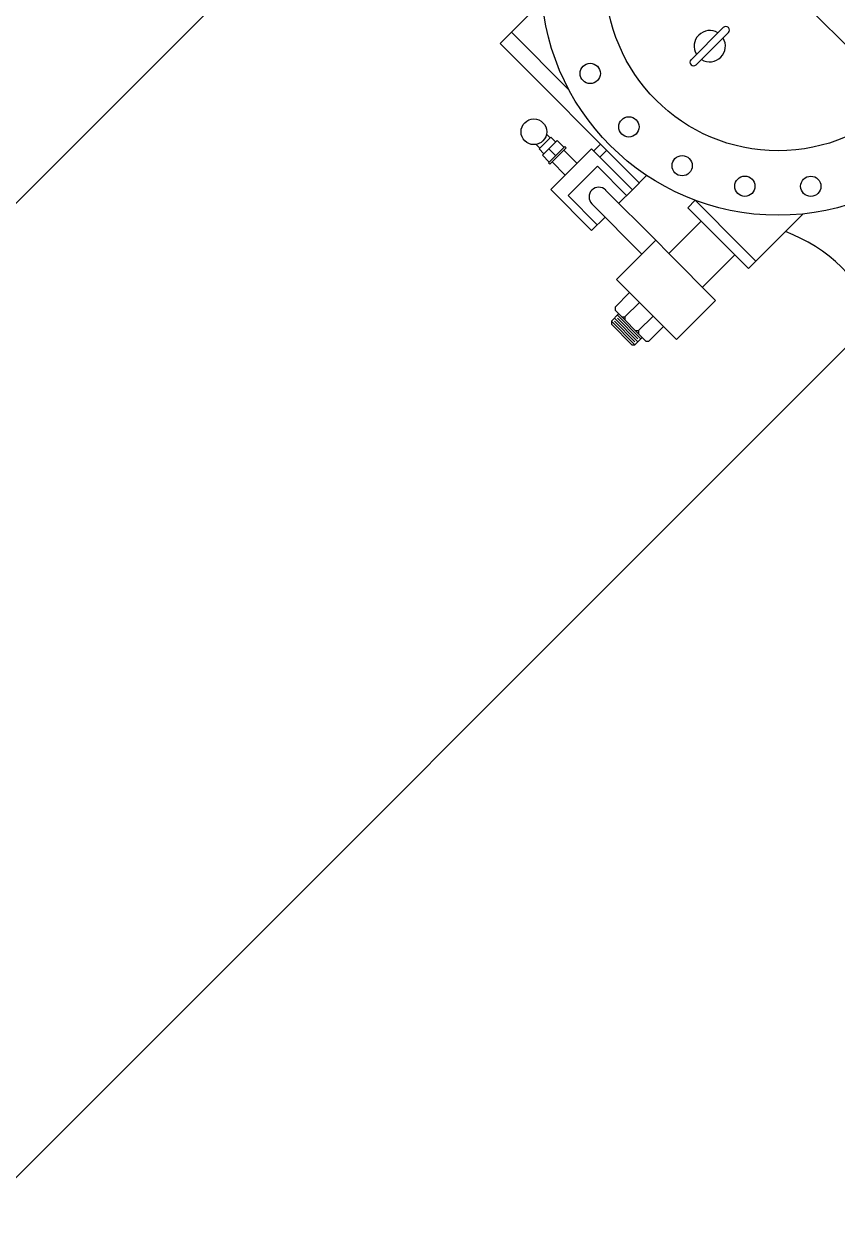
# Model space of a CAD drawing. Header units: inches. Extents: x 72602 to 350810, y -122122 to 43597.
# Drawn here: x 303208 to 304684, y 7835 to 10005 of the extents above; entities that cross this region are included whole.
import ezdxf

# ---------------------------------------------------------------- set-up
doc = ezdxf.new("R2010")
doc.units = ezdxf.units.IN
doc.header["$MEASUREMENT"] = 0
doc.layers.add('M-HVAC-EQPM-NEW', color=5, linetype='Continuous')
doc.layers.add('M-X-BKGD', color=8, linetype='Continuous')

msp = doc.modelspace()

# ---------------------------------------------------------------- hatches: boundary and pattern name
at = {"layer": 'M-HVAC-EQPM-NEW'}
h = msp.add_hatch(dxfattribs=at)
h.set_pattern_fill('ANSI31', color=1, scale=10000)
h.set_pattern_definition([(45, (143403.7, -63489.4), (-883.8835, 883.8835), [])])
h.paths.add_polyline_path([(293411, 17174.6), (308563.5, 17174.6), (308563.5, 7044.1), (293411, 7044.1)])

# ---------------------------------------------------------------- linework, layer by layer
at = {"layer": 'M-X-BKGD', "ltscale": 0.003}
msp.add_line((306795.7, 7871.6), (304144.8, 10522.5), dxfattribs=at)
msp.add_line((306795.7, 7871.6), (304144.8, 10522.5), dxfattribs=at)
at = {"layer": 'M-X-BKGD'}
for p, q in [((304093.3, 9990.6), (304149, 10046.1)), ((304093.3, 9990.6), (304149, 10046.1)), ((304093.3, 9990.6), (304072.9, 9970.2)), ((304093.3, 9990.6), (304072.9, 9970.2)), ((304197.6, 9885.9), (304093.3, 9990.6)), ((304197.6, 9885.9), (304093.3, 9990.6)), ((304419.3, 9940.6), (304477.9, 9999)), ((304419.3, 9940.6), (304477.9, 9999)), ((304428.7, 9931.2), (304487.3, 9989.6)), ((304428.7, 9931.2), (304487.3, 9989.6)), ((304325.3, 9717.1), (304072.9, 9970.2)), ((304325.3, 9717.1), (304072.9, 9970.2)), ((304164.9, 9800), (304143.5, 9778.7)), ((304164.9, 9800), (304143.5, 9778.7)), ((304176.4, 9793.9), (304149.6, 9767.2)), ((304176.4, 9793.9), (304149.6, 9767.2)), ((304163.6, 9798.7), (304156.9, 9805.4)), ((304163.6, 9798.7), (304156.9, 9805.4)), ((304173.7, 9791.2), (304164.9, 9800)), ((304173.7, 9791.2), (304164.9, 9800)), ((304188.8, 9781.4), (304176.4, 9793.9)), ((304188.8, 9781.4), (304176.4, 9793.9)), ((304144.9, 9780), (304138.1, 9786.7)), ((304144.9, 9780), (304138.1, 9786.7)), ((304152.3, 9769.9), (304143.5, 9778.7)), ((304152.3, 9769.9), (304143.5, 9778.7)), ((304162, 9754.7), (304149.6, 9767.2)), ((304162, 9754.7), (304149.6, 9767.2)), ((304190.2, 9782.8), (304160.7, 9753.4)), ((304190.2, 9782.8), (304160.7, 9753.4)), ((304173.7, 9766.3), (304161.2, 9778.8)), ((304173.7, 9766.3), (304161.2, 9778.8)), ((304192.4, 9780.6), (304162.9, 9751.1)), ((304192.4, 9780.6), (304162.9, 9751.1)), ((304238.7, 9778.9), (304164.5, 9704.8)), ((304238.7, 9778.9), (304164.5, 9704.8)), ((304212.3, 9752.5), (304188.4, 9776.5)), ((304212.3, 9752.5), (304188.4, 9776.5)), ((304192.4, 9780.6), (304190.2, 9782.8)), ((304192.4, 9780.6), (304190.2, 9782.8)), ((304238.7, 9778.9), (304312.8, 9704.6)), ((304238.7, 9778.9), (304312.8, 9704.6)), ((304255.2, 9787.4), (304242.7, 9774.9)), ((304255.2, 9787.4), (304242.7, 9774.9)), ((304266.6, 9776.1), (304254, 9763.5)), ((304266.6, 9776.1), (304254, 9763.5)), ((304162.9, 9751.1), (304160.7, 9753.4)), ((304162.9, 9751.1), (304160.7, 9753.4)), ((304190.9, 9731.2), (304166.9, 9755.2)), ((304190.9, 9731.2), (304166.9, 9755.2)), ((304249.2, 9747.3), (304196, 9694.3)), ((304249.2, 9747.3), (304196, 9694.3)), ((304249.2, 9747.3), (304302.2, 9694.1)), ((304249.2, 9747.3), (304302.2, 9694.1)), ((304312.8, 9704.6), (304338.7, 9730.5)), ((304312.8, 9704.6), (304338.7, 9730.5)), ((304164.5, 9704.8), (304238.5, 9630.6)), ((304164.5, 9704.8), (304238.5, 9630.6)), ((304355.1, 9612.9), (304264.3, 9703.9)), ((304355.1, 9612.9), (304264.3, 9703.9)), ((304312.8, 9704.6), (304288.1, 9680.1)), ((304312.8, 9704.6), (304288.1, 9680.1)), ((304196, 9694.3), (304249, 9641.1)), ((304196, 9694.3), (304249, 9641.1)), ((304426.9, 9685.4), (304413.4, 9672)), ((304426.9, 9685.4), (304413.4, 9672)), ((304512.9, 9599.2), (304426.9, 9685.4)), ((304512.9, 9599.2), (304426.9, 9685.4)), ((304330.1, 9588), (304239.3, 9679)), ((304330.1, 9588), (304239.3, 9679)), ((304523.6, 9561.6), (304413.4, 9672)), ((304523.6, 9561.6), (304413.4, 9672)), ((304623, 9660.7), (304523.6, 9561.6)), ((304623, 9660.7), (304523.6, 9561.6)), ((304263.1, 9655.1), (304238.5, 9630.6)), ((304263.1, 9655.1), (304238.5, 9630.6)), ((304438, 9647.4), (304379.2, 9588.8)), ((304438, 9647.4), (304379.2, 9588.8)), ((304355.1, 9612.9), (304284, 9542)), ((304355.1, 9612.9), (304284, 9542)), ((304379.2, 9588.8), (304355.1, 9612.9)), ((304379.2, 9588.8), (304355.1, 9612.9)), ((304512.9, 9599.2), (304537, 9575)), ((304512.9, 9599.2), (304537, 9575)), ((304464, 9503.7), (304379.2, 9588.8)), ((304464, 9503.7), (304379.2, 9588.8)), ((304499, 9586.2), (304440.2, 9527.6)), ((304499, 9586.2), (304440.2, 9527.6)), ((304393, 9432.8), (304284, 9542)), ((304393, 9432.8), (304284, 9542)), ((304307.8, 9518.2), (304281.3, 9491.7)), ((304307.8, 9518.2), (304281.3, 9491.7)), ((304307.8, 9518.2), (304369.4, 9456.4)), ((304307.8, 9518.2), (304369.4, 9456.4)), ((304281.3, 9491.7), (304281.3, 9485.9)), ((304281.3, 9491.7), (304281.3, 9485.9)), ((304281.3, 9485.9), (304294.6, 9472.7)), ((304281.3, 9485.9), (304294.6, 9472.7)), ((304299.1, 9473.9), (304325.6, 9500.3)), ((304299.1, 9473.9), (304325.6, 9500.3)), ((304464, 9503.7), (304393, 9432.8)), ((304464, 9503.7), (304393, 9432.8)), ((304274.8, 9466.3), (304274.7, 9460.5)), ((304274.8, 9466.3), (304274.7, 9460.5)), ((304287.9, 9479.4), (304274.8, 9466.3)), ((304287.9, 9479.4), (304274.8, 9466.3)), ((304317.5, 9423.5), (304274.8, 9466.3)), ((304317.5, 9423.5), (304274.8, 9466.3)), ((304322.8, 9428.8), (304280.1, 9471.7)), ((304322.8, 9428.8), (304280.1, 9471.7)), ((304317.5, 9428.8), (304280.1, 9466.3)), ((304317.5, 9428.8), (304280.1, 9466.3)), ((304328.2, 9434.2), (304285.5, 9477)), ((304328.2, 9434.2), (304285.5, 9477)), ((304322.8, 9434.2), (304285.5, 9471.6)), ((304322.8, 9434.2), (304285.5, 9471.6)), ((304293.3, 9473.9), (304299.1, 9473.9)), ((304293.3, 9473.9), (304299.1, 9473.9)), ((304294.6, 9472.7), (304323.9, 9443.3)), ((304294.6, 9472.7), (304323.9, 9443.3)), ((304299.1, 9473.9), (304299.1, 9468.1)), ((304299.1, 9473.9), (304299.1, 9468.1)), ((304323.9, 9449.1), (304350.4, 9475.5)), ((304323.9, 9449.1), (304350.4, 9475.5)), ((304311.7, 9423.5), (304274.7, 9460.5)), ((304311.7, 9423.5), (304274.7, 9460.5)), ((304318.1, 9449.1), (304323.9, 9449.1)), ((304318.1, 9449.1), (304323.9, 9449.1)), ((304323.9, 9449.1), (304323.9, 9443.3)), ((304323.9, 9449.1), (304323.9, 9443.3)), ((304323.9, 9443.3), (304337.1, 9430)), ((304323.9, 9443.3), (304337.1, 9430)), ((304369.4, 9456.4), (304342.9, 9430)), ((304369.4, 9456.4), (304342.9, 9430)), ((304311.7, 9423.5), (304317.5, 9423.5)), ((304311.7, 9423.5), (304317.5, 9423.5)), ((304330.6, 9436.5), (304317.5, 9423.5)), ((304330.6, 9436.5), (304317.5, 9423.5)), ((304337.1, 9430), (304342.9, 9430)), ((304337.1, 9430), (304342.9, 9430))]:
    msp.add_line(p, q, dxfattribs=at)
for centre, radius in [((304577.4, 10088.8), 430.5), ((304577.4, 10088.8), 430.5), ((304577.4, 10088.8), 313.5), ((304577.4, 10088.8), 313.5), ((304236.3, 9915.6), 18.4), ((304236.3, 9915.6), 18.4), ((304134, 9809.7), 23.3), ((304134, 9809.7), 23.3), ((304306.5, 9818.6), 18.4), ((304306.5, 9818.6), 18.4), ((304403.2, 9748.2), 18.4), ((304403.2, 9748.2), 18.4), ((304517, 9711), 18.4), ((304517, 9711), 18.4), ((304636.7, 9710.8), 18.4), ((304636.7, 9710.8), 18.4)]:
    msp.add_circle(centre, radius, dxfattribs=at)
for centre, radius, start, end in [((304453.3, 9965.1), 28.4, 58.4383, 211.4034), ((304453.3, 9965.1), 28.4, 58.4383, 211.4034), ((304482.6, 9994.3), 6.64, 314.9209, 134.9209), ((304482.6, 9994.3), 6.64, 314.9209, 134.9209), ((304453.3, 9965.1), 28.4, 238.4383, 31.4034), ((304453.3, 9965.1), 28.4, 238.4383, 31.4034), ((304424, 9935.9), 6.64, 134.9209, 314.9209), ((304424, 9935.9), 6.64, 134.9209, 314.9209), ((304251.8, 9691.5), 17.7, 44.9209, 224.9209), ((304251.8, 9691.5), 17.7, 44.9209, 224.9209), ((304487.2, 9353.5), 294, 22.0948, 69.3694), ((304487.2, 9353.5), 294, 22.0948, 69.3694)]:
    msp.add_arc(centre, radius, start, end, dxfattribs=at)

doc.saveas('drawing.dxf')
